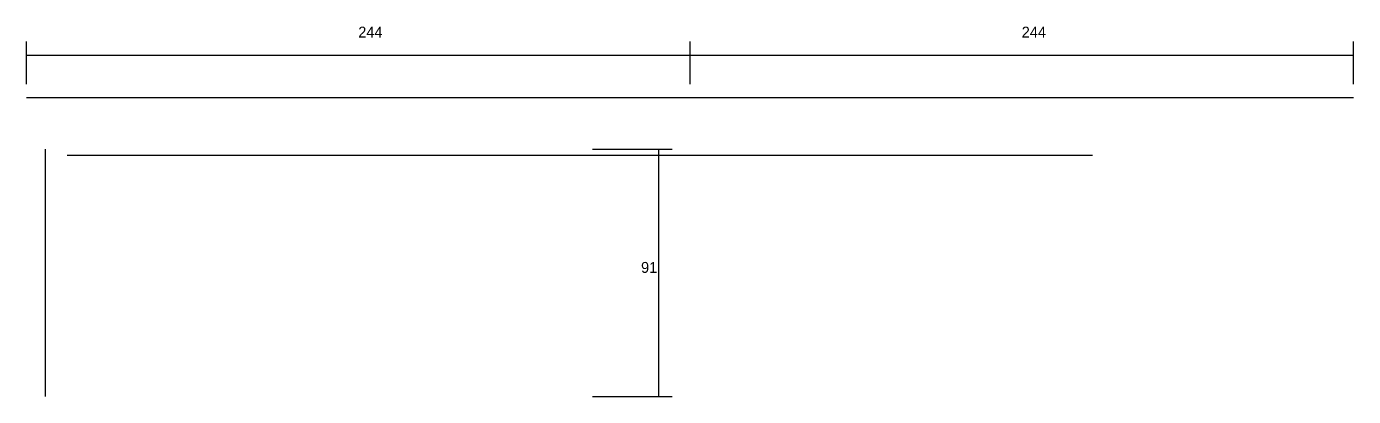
# Model space of a CAD drawing. Header units: metres. Extents: x -10318 to -5929, y 14219 to 15559.
# Drawn here: x -7099.7 to -6611.7, y 14218.9 to 14355.1 of the extents above; entities that cross this region are included whole.
import ezdxf

# ---------------------------------------------------------------- set-up
doc = ezdxf.new("R2010")
doc.units = ezdxf.units.M
doc.layers.add('COTA', color=4, linetype='Continuous')
doc.layers.add('SARR_2.2x7', color=40, linetype='Continuous')

msp = doc.modelspace()

# ---------------------------------------------------------------- linework, layer by layer
at = {"layer": 'COTA'}
for p, q in [((-7099.7, 14333.9), (-7099.7, 14349.5)), ((-6855.7, 14333.9), (-6855.7, 14349.5)), ((-6855.7, 14333.9), (-6855.7, 14349.5)), ((-6611.7, 14333.9), (-6611.7, 14349.5)), ((-7099.7, 14344.5), (-6855.7, 14344.5)), ((-6855.7, 14344.5), (-6611.7, 14344.5)), ((-6891.6, 14309.9), (-6862.2, 14309.9)), ((-6867.2, 14218.9), (-6867.2, 14309.9)), ((-6891.6, 14218.9), (-6862.2, 14218.9))]:
    msp.add_line(p, q, dxfattribs=at)
at = {"layer": 'SARR_2.2x7'}
for p, q in [((-7099.7, 14328.9), (-6855.7, 14328.9)), ((-6855.7, 14328.9), (-6611.7, 14328.9)), ((-7092.7, 14218.9), (-7092.7, 14309.9)), ((-7084.7, 14307.7), (-6855.7, 14307.7)), ((-6855.7, 14307.7), (-6707.7, 14307.7))]:
    msp.add_line(p, q, dxfattribs=at)

# ---------------------------------------------------------------- texts
at = {"layer": 'COTA'}
for s, p in [('244', (-6977.7, 14351)), ('244', (-6733.7, 14351)), ('91', (-6873.7, 14264.4))]:
    msp.add_text(s, height=4, dxfattribs=at).set_placement(p)

doc.saveas('drawing.dxf')
